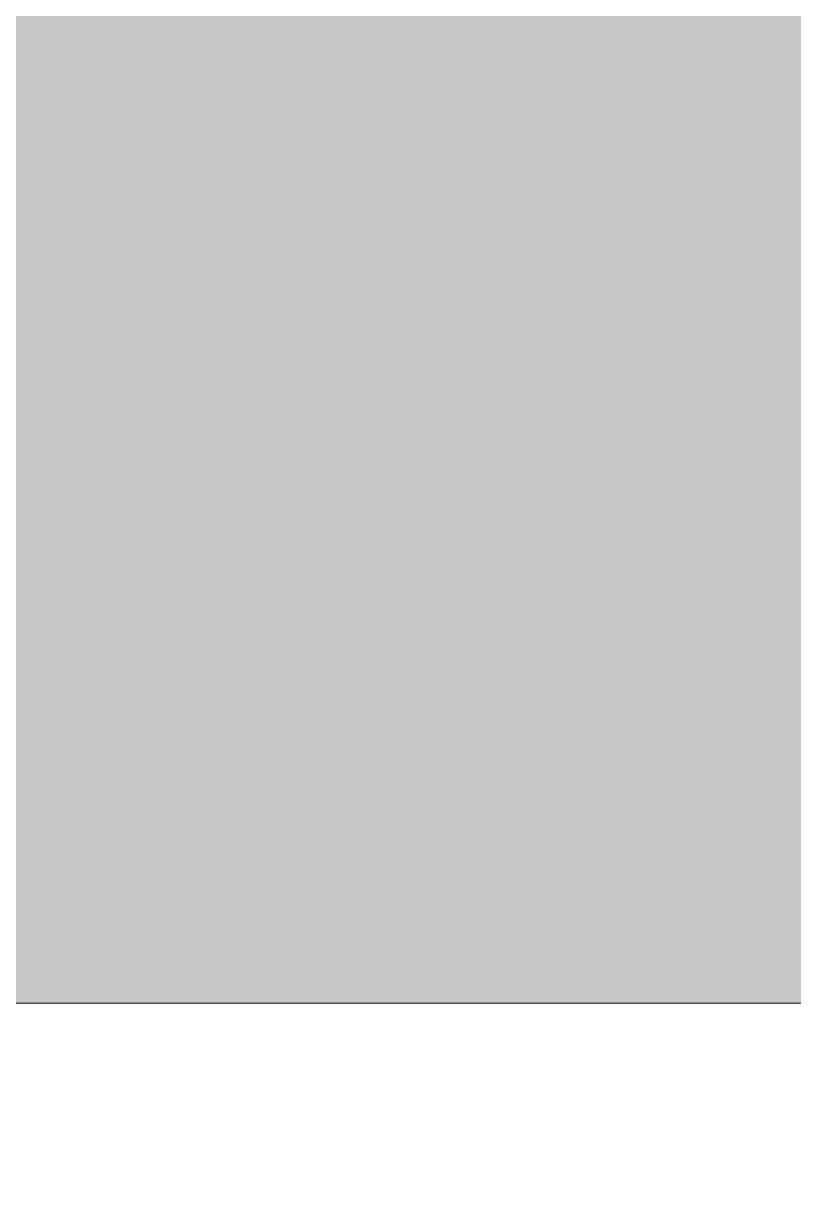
# Model space of a CAD drawing. Header units: millimetres. Extents: x -60946 to 138510, y -262288 to 24501.
# Drawn here: x 49693.5 to 49708.55, y -94297.96 to -94274.91 of the extents above; entities that cross this region are included whole.
import ezdxf

# ---------------------------------------------------------------- set-up
doc = ezdxf.new("R2010")
doc.units = ezdxf.units.MM
for name, color, linetype, lineweight in [('2)Тип-3', 7, 'Continuous', 60), ('2)Тип-5', 1, 'Continuous', 60), ('Стены штриховка', 7, 'Continuous', 9)]:
    doc.layers.add(name, color=color, linetype=linetype, lineweight=lineweight)

msp = doc.modelspace()

# ---------------------------------------------------------------- hatches: boundary and pattern name
at = {"layer": '2)Тип-3', "true_color": 0x000080, "transparency": 33554687}
msp.add_hatch(color=176, dxfattribs=at).paths.add_polyline_path([(49709.3615, -94294.0666), (49709.3615, -91444.0666), (49684.3615, -91444.0666), (49684.3615, -94294.0666)])
at = {"layer": '2)Тип-5', "true_color": 0xd50000}
h = msp.add_hatch(dxfattribs=at)
h.set_pattern_fill('FP_7', color=12, style=0, pattern_type=2)
h.set_pattern_definition([(0, (9.36, -97949.04), (111.125, 111.125), [55.562, -166.687]), (90, (37.14, -97976.82), (-111.125, 111.125), [55.562, -166.687])])
h.paths.add_polyline_path([(51109.3615, -94344.0666), (51159.3615, -94344.0666), (51159.3615, -94294.0666), (49684.3615, -94294.0666), (49684.3615, -94344.0666), (50535.4253, -94344.0666)])

# ---------------------------------------------------------------- linework, layer by layer
at = {"layer": 'Стены штриховка', "lineweight": 9}
msp.add_line((51159.3615, -94294.0666), (49684.3615, -94294.0666), dxfattribs=at)

doc.saveas('drawing.dxf')
